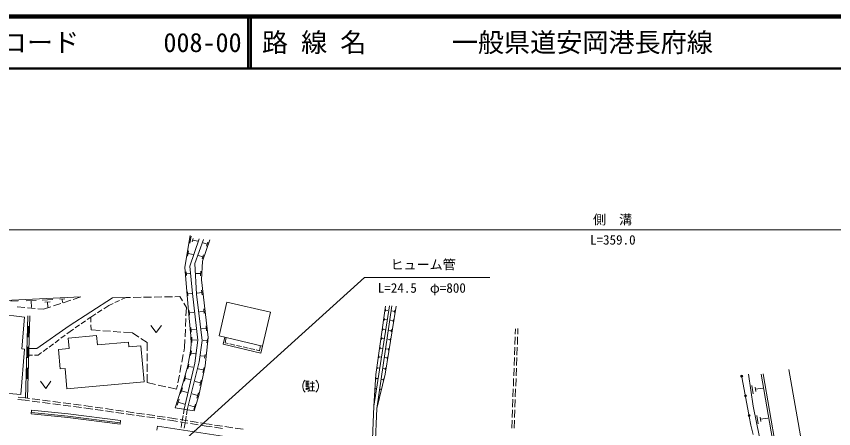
# Model space of a CAD drawing. Units: millimetres at full size, sheet at 1:1000; details may follow other scales. Extents: x 40000 to 680000, y 20000 to 380000.
# Drawn here: x 133350 to 289866, y 301062 to 380000 of the extents above; entities that cross this region are included whole.
import ezdxf
from ezdxf.enums import TextEntityAlignment as Align

# ---------------------------------------------------------------- set-up
doc = ezdxf.new("R2010")
doc.units = ezdxf.units.MM
doc.header["$LTSCALE"] = 1000
for name, color, linetype, lineweight in [('M-BGD', 7, 'Continuous', 13), ('M-STR-HTXT', 7, 'Continuous', 13), ('M-TTL', 2, 'Continuous', 140), ('M-TTL-LINE', 7, 'Continuous', 50), ('M-WORK', 1, 'Continuous', 13)]:
    doc.layers.add(name, color=color, linetype=linetype, lineweight=lineweight)
doc.layers.add('M-TTL-TXT', color=7, linetype='Continuous')
doc.styles.add('ＭＳ ゴシック', font='')
doc.styles.get('ＭＳ ゴシック').set_extended_font_data('MS Gothic')

msp = doc.modelspace()

# ---------------------------------------------------------------- linework, layer by layer
at = {"layer": 'M-BGD'}
msp.add_line((284448, 294359), (281282, 312410), dxfattribs=at)
at = {"layer": 'M-STR-HTXT'}
msp.add_line((67542, 339115), (427660, 339115), dxfattribs=at)
msp.add_lwpolyline([(164665, 298008), (200000, 330000), (224000, 330000)], dxfattribs=at)
at = {"layer": 'M-TTL'}
msp.add_line((680000, 380000), (40000, 380000), dxfattribs=at)
at = {"layer": 'M-TTL-LINE'}
for p, q in [((177750, 380000), (177750, 370000)), ((178250, 380000), (178250, 370000)), ((40000, 370000), (680000, 370000))]:
    msp.add_line(p, q, dxfattribs=at)
at = {"layer": 'M-WORK'}
for p, q in [((165646, 331955), (166617, 338056)), ((166545, 336544), (166857, 337938)), ((166605, 332173), (168380, 337393)), ((167041, 336799), (167197, 337496)), ((167119, 337147), (168094, 336929)), ((167533, 332703), (169177, 337298)), ((170385, 337210), (168999, 333152)), ((169900, 336379), (169104, 336620)), ((170020, 336777), (169779, 335982)), ((166103, 334071), (166315, 335124)), ((166209, 334598), (167262, 334385)), ((169060, 333953), (168265, 334194)), ((169180, 334351), (168940, 333556)), ((166268, 324246), (165646, 331955)), ((167075, 326937), (166605, 332173)), ((167872, 326842), (167533, 332703)), ((168999, 333152), (168810, 329530)), ((165926, 330370), (165878, 331055)), ((165902, 330713), (166586, 330760)), ((168652, 330775), (167765, 330793)), ((168661, 331219), (168643, 330332)), ((168810, 329530), (170100, 318527)), ((166203, 326469), (166149, 327239)), ((168866, 327131), (167985, 327031)), ((168816, 327571), (168916, 326690)), ((123965, 325282), (145684, 326272)), ((135261, 325503), (137166, 325590)), ((138269, 325665), (140331, 325759)), ((141666, 325846), (142638, 325890)), ((142152, 325868), (142181, 325220)), ((143769, 325647), (142343, 325181)), ((143493, 320753), (151756, 326125)), ((145684, 326272), (144244, 325802)), ((151756, 326125), (154313, 326176)), ((152226, 325205), (153133, 325627)), ((153495, 325796), (154313, 326176)), ((154313, 326176), (155227, 326191)), ((155727, 326199), (157227, 326223)), ((157727, 326231), (159227, 326255)), ((159727, 326263), (161227, 326287)), ((161727, 326295), (163226, 326319)), ((163726, 326327), (164641, 326342)), ((164641, 326342), (165147, 325519)), ((166176, 326854), (166946, 326908)), ((168077, 317983), (167075, 326937)), ((168961, 317958), (167872, 326842)), ((132270, 325468), (133686, 325533)), ((134980, 324263), (133487, 324401)), ((136972, 324078), (135478, 324216)), ((136214, 325546), (136272, 324276)), ((138527, 323934), (137470, 324032)), ((139967, 324405), (138527, 323934)), ((138803, 325276), (139834, 325323)), ((139319, 325300), (139363, 324337)), ((141868, 325026), (140442, 324560)), ((150078, 324028), (151046, 324655)), ((151046, 324655), (151864, 325036)), ((165409, 325093), (165916, 324270)), ((165916, 324270), (165839, 322636)), ((166784, 318843), (166268, 324246)), ((169229, 323992), (169328, 323111)), ((172180, 318812), (173690, 325307)), ((173690, 325307), (182006, 323375)), ((201796, 305365), (204781, 324545)), ((204036, 324506), (202202, 311424)), ((205286, 324573), (202367, 304919)), ((203985, 311513), (206113, 324497)), ((134932, 322421), (124801, 323627)), ((134410, 316333), (134932, 322421)), ((135532, 322654), (135118, 306888)), ((135932, 322643), (135518, 306877)), ((146932, 321959), (147597, 322423)), ((147597, 322423), (148566, 323050)), ((147624, 321455), (147597, 322423)), ((148902, 323267), (149742, 323811)), ((166523, 322789), (166420, 323663)), ((166471, 323226), (167345, 323329)), ((169278, 323551), (168397, 323452)), ((182006, 323375), (180497, 316879)), ((204015, 323575), (204071, 323956)), ((204043, 323765), (204519, 323696)), ((205800, 323522), (205219, 323610)), ((205836, 323754), (205765, 323289)), ((144635, 320357), (145455, 320929)), ((145783, 321158), (146604, 321730)), ((147664, 319988), (147637, 320956)), ((165816, 322137), (165745, 320638)), ((203794, 321748), (203850, 322129)), ((203822, 321938), (204298, 321869)), ((205563, 321718), (204989, 321805)), ((205597, 321947), (205528, 321488)), ((135879, 320644), (135480, 320654)), ((135560, 320652), (135507, 318653)), ((135639, 320650), (135587, 318651)), ((135719, 320648), (135667, 318649)), ((135799, 320646), (135747, 318647)), ((137301, 316382), (143493, 320753)), ((143008, 319194), (143641, 319664)), ((143641, 319664), (144307, 320128)), ((149396, 319856), (147664, 319988)), ((151391, 319703), (149895, 319818)), ((153385, 319551), (151889, 319665)), ((155616, 319381), (153883, 319513)), ((156794, 318603), (155616, 319381)), ((159120, 320832), (160120, 319472)), ((160120, 319472), (161120, 320832)), ((165722, 320139), (165652, 318641)), ((166851, 319534), (166747, 320408)), ((166799, 319971), (167673, 320074)), ((169724, 320264), (168792, 320159)), ((169671, 320730), (169776, 319798)), ((203486, 319853), (203542, 320234)), ((203514, 320043), (203989, 319973)), ((205190, 319818), (204678, 319896)), ((205221, 320023), (205158, 319613)), ((228943, 320161), (228905, 319167)), ((229412, 320216), (229371, 319160)), ((135427, 318655), (135827, 318645)), ((140761, 317523), (141564, 318120)), ((141885, 318359), (142687, 318955)), ((148702, 318882), (143294, 318391)), ((143294, 318391), (143475, 316408)), ((148865, 317082), (148702, 318882)), ((158388, 317550), (157211, 318327)), ((165628, 318141), (165552, 316507)), ((166829, 317143), (166784, 318843)), ((166927, 317545), (166944, 318547)), ((166935, 318046), (167937, 318029)), ((167500, 313627), (168077, 317983)), ((168388, 313841), (168961, 317958)), ((169875, 317860), (169141, 317959)), ((170100, 318527), (169535, 313109)), ((169925, 318227), (169825, 317493)), ((180497, 316879), (172180, 318812)), ((173265, 318560), (172952, 317212)), ((173561, 318491), (173332, 317506)), ((203264, 318129), (203320, 318509)), ((203292, 318319), (203767, 318249)), ((204981, 318119), (204470, 318197)), ((205012, 318323), (204950, 317914)), ((228886, 318667), (228829, 317168)), ((229351, 318660), (229293, 317161)), ((134184, 307600), (134921, 316261)), ((134921, 316261), (134410, 316333)), ((135774, 316645), (135375, 316656)), ((135454, 316654), (135402, 314654)), ((135534, 316652), (135482, 314652)), ((135614, 316650), (135562, 314650)), ((135694, 316647), (135642, 314648)), ((135767, 316383), (137301, 316382)), ((138514, 315853), (139316, 316450)), ((139637, 316688), (140440, 317285)), ((143475, 316408), (141428, 316222)), ((141428, 316222), (141763, 312527)), ((154829, 317623), (148865, 317082)), ((154909, 316743), (154829, 317623)), ((157170, 316949), (154909, 316743)), ((157799, 310013), (157170, 316949)), ((158395, 315962), (158388, 317550)), ((165552, 316507), (165408, 315754)), ((166678, 315899), (166829, 317143)), ((172952, 317212), (180184, 315531)), ((173332, 317506), (173932, 317366)), ((174224, 317299), (175198, 317072)), ((175491, 317004), (176465, 316778)), ((176757, 316710), (177731, 316484)), ((178023, 316416), (178997, 316190)), ((179890, 315982), (180119, 316967)), ((180184, 315531), (180497, 316879)), ((202987, 316312), (203041, 316679)), ((203014, 316496), (203474, 316428)), ((204646, 316286), (204184, 316357)), ((204674, 316471), (204618, 316102)), ((228810, 316669), (228753, 315170)), ((229273, 316662), (229215, 315163)), ((135322, 314656), (135722, 314646)), ((135735, 315154), (136447, 315150)), ((136847, 315148), (137559, 315144)), ((137559, 315144), (138192, 315615)), ((158402, 313962), (158397, 315462)), ((165315, 315263), (165034, 313789)), ((166162, 313061), (166678, 315899)), ((166718, 315080), (166866, 315947)), ((166792, 315514), (167659, 315366)), ((169454, 314911), (168700, 315014)), ((169506, 315288), (169403, 314535)), ((179289, 316122), (179890, 315982)), ((202739, 314614), (202793, 314981)), ((202766, 314797), (203226, 314730)), ((204376, 314597), (203889, 314671)), ((204406, 314792), (204347, 314401)), ((228734, 314670), (228677, 313171)), ((229196, 314663), (229137, 313165)), ((158410, 311962), (158404, 313462)), ((164941, 313298), (164660, 311825)), ((164963, 308811), (166162, 313061)), ((165498, 304777), (167500, 313627)), ((166092, 304674), (168388, 313841)), ((166215, 312544), (166362, 313411)), ((169535, 313109), (168286, 307418)), ((135669, 312647), (135269, 312657)), ((135349, 312655), (135297, 310656)), ((135429, 312653), (135377, 310654)), ((135509, 312651), (135457, 310652)), ((135589, 312649), (135537, 310649)), ((141763, 312527), (142674, 312610)), ((142674, 312610), (143032, 308672)), ((166289, 312978), (167156, 312830)), ((169171, 312298), (168190, 312534)), ((169289, 312789), (169053, 311807)), ((202367, 304919), (203985, 311513)), ((202427, 312517), (202476, 312849)), ((202451, 312683), (202866, 312622)), ((204031, 312492), (203543, 312566)), ((204060, 312687), (204001, 312297)), ((228658, 312671), (228601, 311173)), ((229118, 312665), (229059, 311166)), ((273539, 311482), (274457, 305369)), ((279151, 293298), (275963, 311477)), ((279544, 293377), (276357, 311546)), ((135217, 310658), (135617, 310647)), ((137982, 310129), (138982, 308769)), ((138982, 308769), (139982, 310129)), ((143032, 308672), (157799, 310013)), ((158419, 309875), (158412, 311462)), ((164566, 311334), (164286, 309860)), ((165560, 310183), (165761, 311145)), ((165660, 310664), (166623, 310463)), ((168614, 309852), (167612, 310111)), ((168744, 310353), (168485, 309350)), ((188369, 309978), (188249, 309678)), ((188549, 310218), (188369, 309978)), ((188669, 310338), (188549, 310218)), ((188849, 310158), (188849, 309078)), ((189449, 310158), (188849, 310158)), ((189149, 310158), (189149, 309078)), ((189989, 310158), (190169, 309798)), ((190709, 310338), (190829, 310218)), ((190829, 310218), (191009, 309978)), ((191009, 309978), (191129, 309678)), ((202202, 311424), (201796, 305365)), ((202233, 310541), (202253, 310807)), ((202243, 310674), (202575, 310648)), ((203658, 310483), (203289, 310557)), ((203688, 310630), (203628, 310335)), ((228582, 310673), (228524, 309174)), ((229040, 310666), (228982, 309168)), ((272929, 307539), (272299, 310897)), ((160014, 309518), (158419, 309875)), ((161966, 309082), (160502, 309409)), ((164049, 308616), (162454, 308973)), ((163764, 305078), (164963, 308811)), ((164192, 309369), (164049, 308616)), ((164817, 307778), (165139, 308861)), ((188249, 309678), (188189, 309378)), ((188189, 309378), (188189, 309018)), ((188189, 309018), (188249, 308718)), ((188249, 308718), (188369, 308418)), ((188369, 308418), (188549, 308178)), ((188849, 309798), (189449, 309798)), ((188849, 309438), (189449, 309438)), ((188849, 309078), (189449, 309078)), ((188849, 308838), (188849, 308478)), ((188969, 308838), (189029, 308538)), ((189089, 308838), (189209, 308598)), ((189209, 308898), (189329, 308658)), ((189449, 308358), (189329, 308238)), ((189449, 309078), (189449, 308358)), ((189629, 309798), (190469, 309798)), ((189689, 309078), (190409, 309078)), ((190049, 309798), (190049, 308298)), ((191009, 308418), (190829, 308178)), ((191129, 308718), (191009, 308418)), ((191129, 309678), (191189, 309378)), ((191189, 309018), (191129, 308718)), ((191189, 309378), (191189, 309018)), ((202056, 308629), (202069, 308796)), ((202063, 308713), (202272, 308697)), ((203208, 308588), (202959, 308638)), ((203228, 308687), (203188, 308488)), ((228505, 308674), (228448, 307175)), ((228962, 308668), (228904, 307169)), ((274435, 307703), (274172, 309298)), ((274967, 308200), (274836, 308998)), ((274902, 308599), (276298, 308830)), ((131921, 307762), (134184, 307600)), ((135044, 306939), (133712, 307075)), ((135878, 306830), (135044, 306939)), ((164978, 308319), (166061, 307997)), ((168062, 307436), (167034, 307722)), ((168286, 307418), (167428, 304442)), ((168205, 307950), (167919, 306922)), ((188549, 308178), (188669, 308058)), ((189329, 308238), (189149, 308238)), ((190529, 308298), (189569, 308298)), ((190829, 308178), (190709, 308058)), ((273633, 303788), (273003, 307146)), ((135048, 306497), (133659, 306650)), ((135882, 306389), (135048, 306497)), ((137861, 306572), (136373, 306766)), ((137865, 306131), (136378, 306324)), ((139844, 306314), (138357, 306508)), ((139848, 305873), (138361, 306066)), ((141827, 306056), (140340, 306250)), ((141832, 305615), (140344, 305808)), ((143811, 305798), (142323, 305992)), ((143815, 305357), (142327, 305550)), ((145794, 305540), (144307, 305733)), ((145798, 305099), (144311, 305292)), ((147124, 305367), (146290, 305475)), ((147962, 305247), (147124, 305367)), ((164167, 305532), (164524, 306730)), ((164346, 306131), (165543, 305774)), ((167487, 305231), (166478, 305511)), ((167627, 305735), (167346, 304726)), ((201796, 305365), (201450, 296451)), ((228429, 306676), (228372, 305177)), ((228884, 306669), (228826, 305171)), ((274457, 305369), (275652, 299458)), ((136283, 304605), (136211, 303909)), ((143190, 303183), (136211, 303909)), ((143219, 303431), (136237, 304158)), ((143270, 303878), (136283, 304605)), ((153309, 302609), (143270, 303878)), ((147128, 304926), (146294, 305034)), ((147966, 304806), (147128, 304926)), ((149942, 304964), (148457, 305176)), ((149946, 304523), (148461, 304735)), ((151922, 304681), (150437, 304894)), ((151926, 304240), (150441, 304452)), ((153902, 304399), (152417, 304611)), ((153906, 303957), (152421, 304169)), ((155882, 304116), (154397, 304328)), ((155886, 303674), (154401, 303886)), ((157862, 303833), (156377, 304045)), ((159842, 303550), (158357, 303762)), ((163764, 305078), (167428, 304442)), ((165498, 304777), (165340, 303870)), ((165931, 303725), (166092, 304674)), ((201986, 296344), (202367, 304919)), ((228353, 304677), (228296, 303178)), ((228807, 304671), (228748, 303172)), ((153221, 301915), (143190, 303183)), ((153252, 302163), (143219, 303431)), ((153309, 302609), (153221, 301915)), ((157866, 303392), (156381, 303604)), ((159846, 303109), (158361, 303321)), ((161821, 303267), (160337, 303479)), ((161826, 302826), (160341, 303038)), ((163155, 303077), (162316, 303197)), ((163159, 302635), (162321, 302755)), ((164202, 302904), (163155, 303077)), ((164206, 302463), (163159, 302635)), ((166175, 302579), (164695, 302823)), ((166180, 302137), (164700, 302381)), ((165067, 302293), (164897, 301308)), ((165289, 303574), (165118, 302589)), ((165494, 301162), (165662, 302148)), ((165712, 302443), (165880, 303429)), ((168149, 302253), (166669, 302497)), ((169689, 301999), (168642, 302172)), ((228277, 302679), (228220, 301180)), ((228729, 302672), (228671, 301174)), ((274023, 301716), (273707, 303395)), ((275405, 301958), (275141, 303554)), ((275937, 302456), (275806, 303254)), ((275871, 302855), (277267, 303085)), ((160264, 300762), (160379, 301508)), ((160379, 301508), (177822, 298828)), ((168153, 301812), (166673, 302056)), ((169693, 301558), (168646, 301730)), ((170825, 301832), (169689, 301999)), ((170830, 301390), (169693, 301558)), ((172804, 301540), (171320, 301759)), ((172808, 301099), (171324, 301317)), ((174783, 301249), (173299, 301468)), ((176761, 300958), (175277, 301176)), ((274446, 299930), (274023, 301716))]:
    msp.add_line(p, q, dxfattribs=at)
for centre, radius in [((272262, 311094), 200), ((272262, 311094), 160), ((272262, 311094), 120), ((272262, 311094), 100), ((272966, 307343), 200), ((272966, 307343), 160), ((272966, 307343), 120), ((272966, 307343), 100), ((273670, 303592), 200), ((273670, 303592), 160), ((273670, 303592), 120), ((273670, 303592), 100)]:
    msp.add_circle(centre, radius, dxfattribs=at)

# ---------------------------------------------------------------- texts
at = {"layer": 'M-STR-HTXT', "style": 'ＭＳ ゴシック'}
for s, p in [('側\u3000溝', (247534, 341089)), ('L=24.5\u3000φ=800', (211000, 328000))]:
    msp.add_text(s, height=1833, dxfattribs=at).set_placement(p, align=Align.MIDDLE_CENTER)
msp.add_text('L=359.0', height=1833, dxfattribs=at).set_placement((247575, 335747), align=Align.BOTTOM_CENTER)
msp.add_text('ヒューム管', height=1833, dxfattribs=at).set_placement((205000, 331000), align=Align.BOTTOM_LEFT)
at = {"layer": 'M-TTL-TXT', "style": 'ＭＳ ゴシック'}
for s, p in [('路 線 名', (180380, 375000)), ('一般県道安岡港長府線', (216734, 375000)), ('図面コード', (120380, 375000)), ('008-00', (161521, 375000))]:
    msp.add_text(s, height=3666, dxfattribs=at).set_placement(p, align=Align.MIDDLE_LEFT)

doc.saveas('drawing.dxf')
